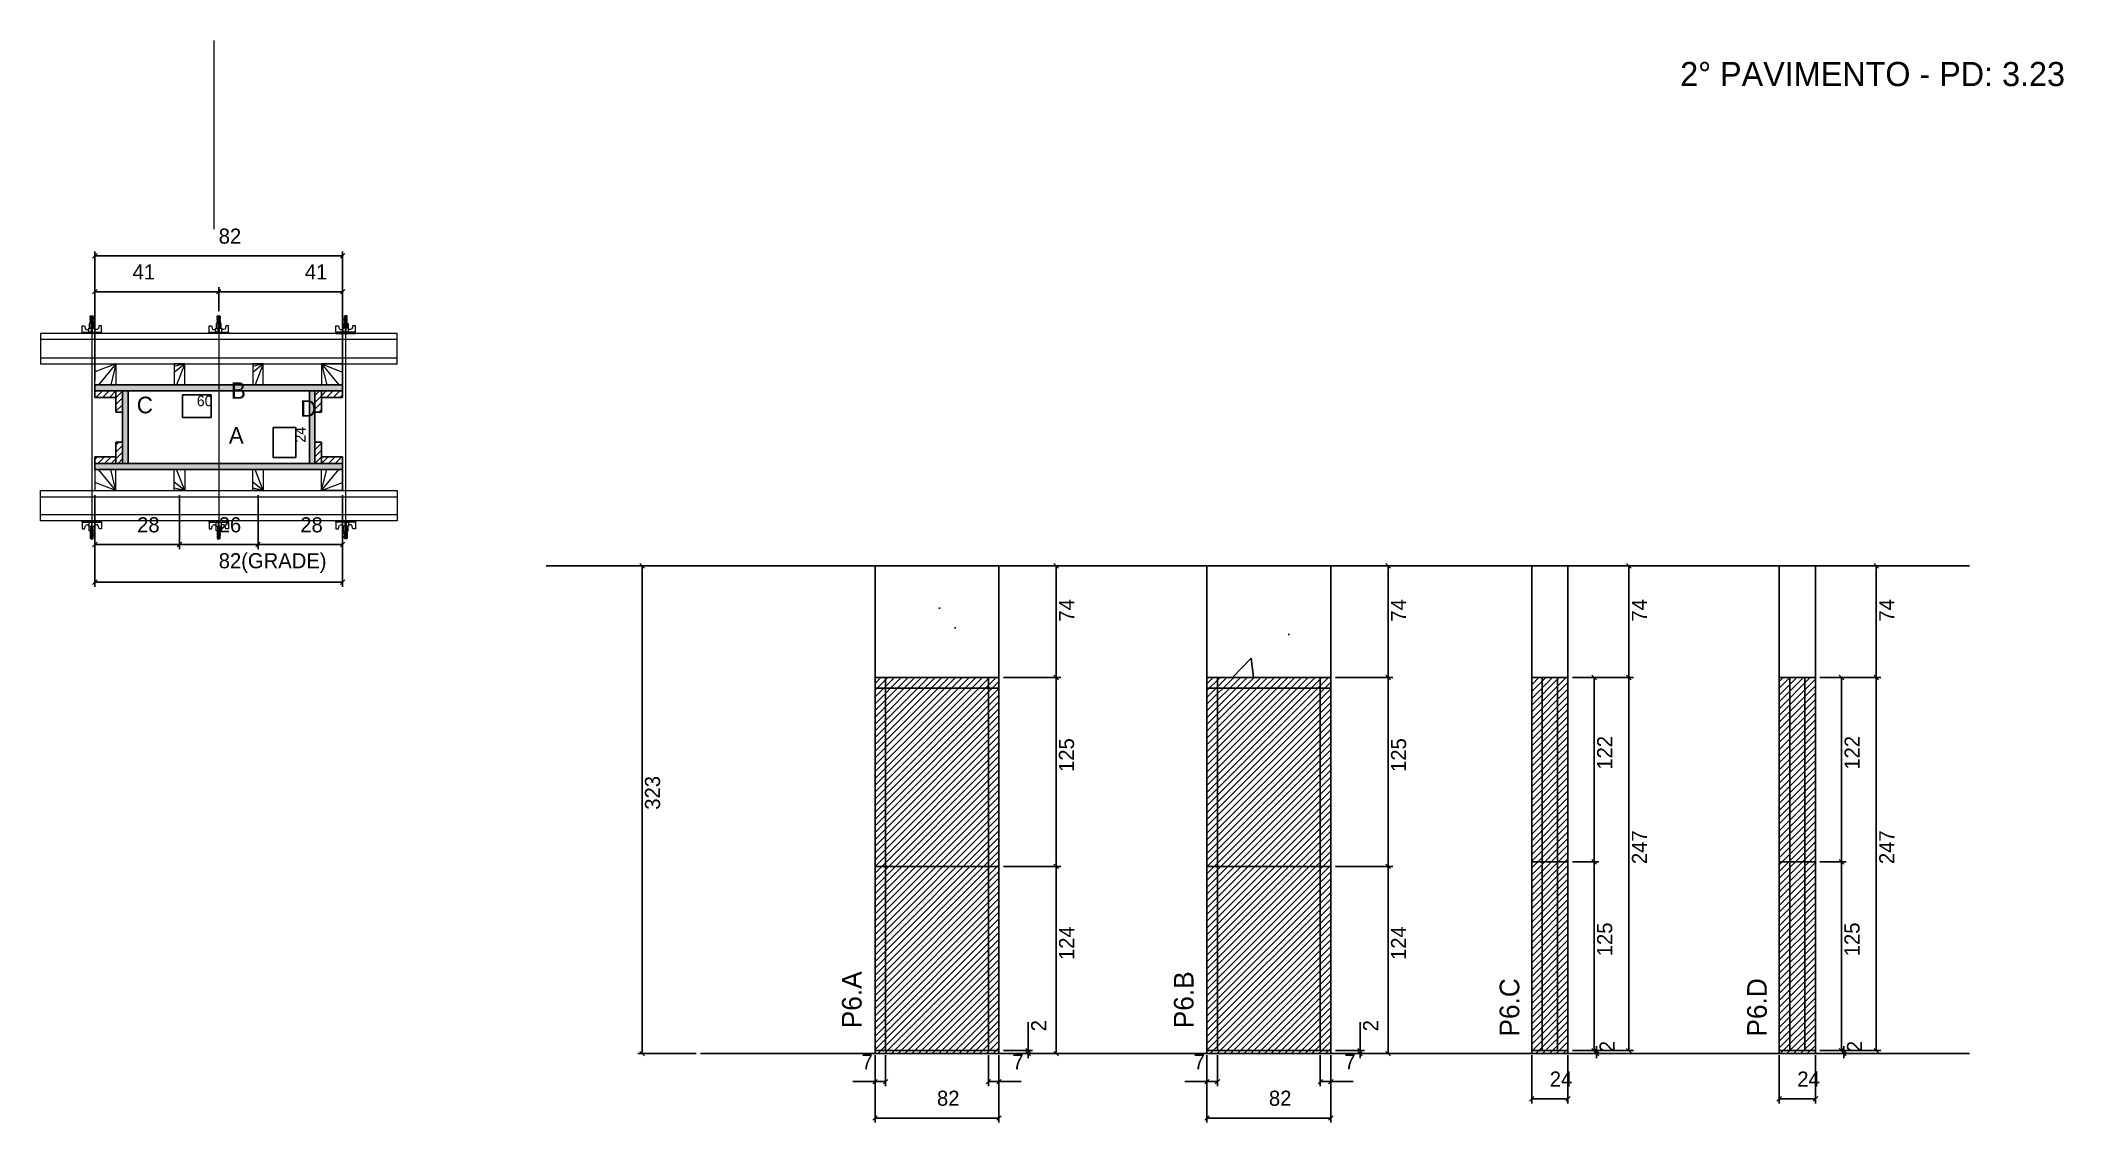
# Model space of a CAD drawing. Header units: metres. Extents: x 5123 to 6462, y 10787 to 11503.
import ezdxf

# ---------------------------------------------------------------- set-up
doc = ezdxf.new("R2010")
doc.units = ezdxf.units.M
for name, color, linetype in [('CHAPA', 7, 'Continuous'), ('COTA', 7, 'Continuous'), ('Hachura', 7, 'Continuous'), ('Madeira', 7, 'Continuous'), ('NIVEL 2° PAV.', 7, 'Continuous'), ('NOMENCLATURA', 7, 'Continuous'), ('Nível', 7, 'Continuous'), ('Painéis', 7, 'Continuous'), ('Perfil Metálico', 7, 'Continuous'), ('SARR_2.2x7', 7, 'Continuous'), ('SARRAFO', 7, 'Continuous'), ('Texto Seção', 7, 'Continuous'), ('TEXTO_GERAL', 7, 'Continuous')]:
    doc.layers.add(name, color=color, linetype=linetype)

msp = doc.modelspace()

# ---------------------------------------------------------------- hatches: boundary and pattern name
at = {"layer": 'COTA'}
h = msp.add_hatch(dxfattribs=at)
h.set_pattern_fill('AR-CONC')
h.paths.add_polyline_path([(5675.8, 11155.3), (5675.8, 11081.3), (5757.8, 11081.3), (5757.8, 11155.3), (5675.8, 11155.3)])
h = msp.add_hatch(dxfattribs=at)
h.set_pattern_fill('AR-CONC')
h.paths.add_polyline_path([(5895.5, 11155.3), (5895.5, 11081.3), (5977.5, 11081.3), (5977.5, 11155.3), (5895.5, 11155.3)])
h = msp.add_hatch(dxfattribs=at)
h.set_pattern_fill('AR-CONC')
h.paths.add_polyline_path([(6110.4, 11081.3), (6134.4, 11081.3), (6134.4, 11155.3), (6110.4, 11155.3), (6110.4, 11081.3)])
h = msp.add_hatch(dxfattribs=at)
h.set_pattern_fill('AR-CONC')
h.paths.add_polyline_path([(6274.2, 11081.3), (6298.2, 11081.3), (6298.2, 11155.3), (6274.2, 11155.3), (6274.2, 11081.3)])
at = {"layer": 'Hachura'}
h = msp.add_hatch(color=7, dxfattribs=at)
h.dxf.hatch_style = 1
h.paths.add_polyline_path([(5159.4, 11271), (5159.4, 11275), (5323.4, 11275), (5323.4, 11271), (5159.4, 11271)])
h = msp.add_hatch(color=7, dxfattribs=at)
h.dxf.hatch_style = 1
h.paths.add_polyline_path([(5159.4, 11271), (5159.4, 11275), (5323.4, 11275), (5323.4, 11271), (5159.4, 11271)])
h = msp.add_hatch(dxfattribs=at)
h.set_pattern_fill('ANSI31')
h.paths.add_polyline_path([(5173.4, 11271), (5173.4, 11266.6), (5159.4, 11266.6), (5159.4, 11271), (5173.4, 11271)])
h = msp.add_hatch(dxfattribs=at)
h.set_pattern_fill('ANSI31')
h.paths.add_polyline_path([(5177.8, 11271), (5173.4, 11271), (5173.4, 11257), (5177.8, 11257), (5177.8, 11271)])
h = msp.add_hatch(color=7, dxfattribs=at)
h.dxf.hatch_style = 1
h.paths.add_polyline_path([(5181.4, 11271), (5177.8, 11271), (5177.8, 11223), (5181.4, 11223), (5181.4, 11271)])
h = msp.add_hatch(color=7, dxfattribs=at)
h.dxf.hatch_style = 1
h.paths.add_polyline_path([(5181.4, 11271), (5177.8, 11271), (5177.8, 11223), (5181.4, 11223), (5181.4, 11271)])
h = msp.add_hatch(color=7, dxfattribs=at)
h.dxf.hatch_style = 1
h.paths.add_polyline_path([(5305, 11271), (5301.4, 11271), (5301.4, 11223), (5305, 11223), (5305, 11271)])
h = msp.add_hatch(color=7, dxfattribs=at)
h.dxf.hatch_style = 1
h.paths.add_polyline_path([(5305, 11271), (5301.4, 11271), (5301.4, 11223), (5305, 11223), (5305, 11271)])
h = msp.add_hatch(dxfattribs=at)
h.set_pattern_fill('ANSI31')
h.paths.add_polyline_path([(5309.4, 11271), (5305, 11271), (5305, 11257), (5309.4, 11257), (5309.4, 11271)])
h = msp.add_hatch(dxfattribs=at)
h.set_pattern_fill('ANSI31')
h.paths.add_polyline_path([(5309.4, 11271), (5309.4, 11266.6), (5323.4, 11266.6), (5323.4, 11271), (5309.4, 11271)])
h = msp.add_hatch(dxfattribs=at)
h.set_pattern_fill('ANSI31')
h.paths.add_polyline_path([(5177.8, 11223), (5173.4, 11223), (5173.4, 11237), (5177.8, 11237), (5177.8, 11223)])
h = msp.add_hatch(dxfattribs=at)
h.set_pattern_fill('ANSI31')
h.paths.add_polyline_path([(5309.4, 11223), (5305, 11223), (5305, 11237), (5309.4, 11237), (5309.4, 11223)])
h = msp.add_hatch(dxfattribs=at)
h.set_pattern_fill('ANSI31')
h.paths.add_polyline_path([(5173.4, 11223), (5173.4, 11227.4), (5159.4, 11227.4), (5159.4, 11223), (5173.4, 11223)])
h = msp.add_hatch(color=7, dxfattribs=at)
h.dxf.hatch_style = 1
h.paths.add_polyline_path([(5159.4, 11223), (5159.4, 11219), (5323.4, 11219), (5323.4, 11223), (5159.4, 11223)])
h = msp.add_hatch(color=7, dxfattribs=at)
h.dxf.hatch_style = 1
h.paths.add_polyline_path([(5159.4, 11223), (5159.4, 11219), (5323.4, 11219), (5323.4, 11223), (5159.4, 11223)])
h = msp.add_hatch(dxfattribs=at)
h.set_pattern_fill('ANSI31')
h.paths.add_polyline_path([(5309.4, 11223), (5309.4, 11227.4), (5323.4, 11227.4), (5323.4, 11223), (5309.4, 11223)])
h = msp.add_hatch(dxfattribs=at)
h.set_pattern_fill('ANSI31')
h.paths.add_polyline_path([(5757.8, 10832.3), (5757.8, 11081.3), (5675.8, 11081.3), (5675.8, 10832.3), (5757.8, 10832.3)])
h = msp.add_hatch(dxfattribs=at)
h.set_pattern_fill('ANSI31')
h.paths.add_polyline_path([(5977.5, 10832.3), (5977.5, 11081.3), (5895.5, 11081.3), (5895.5, 10832.3), (5977.5, 10832.3)])
h = msp.add_hatch(dxfattribs=at)
h.set_pattern_fill('ANSI31')
h.paths.add_polyline_path([(6134.4, 10832.3), (6134.4, 11081.3), (6110.4, 11081.3), (6110.4, 10832.3), (6134.4, 10832.3)])
h = msp.add_hatch(dxfattribs=at)
h.set_pattern_fill('ANSI31')
h.paths.add_polyline_path([(6298.2, 10832.3), (6298.2, 11081.3), (6274.2, 11081.3), (6274.2, 10832.3), (6298.2, 10832.3)])

# ---------------------------------------------------------------- linework, layer by layer
at = {"layer": 'CHAPA', "color": 1, "lineweight": 25}
for points in [[(5159.4, 11271), (5159.4, 11275), (5323.4, 11275), (5323.4, 11271)], [(5159.4, 11271), (5159.4, 11275), (5323.4, 11275), (5323.4, 11271)], [(5181.4, 11271), (5177.8, 11271), (5177.8, 11223), (5181.4, 11223)], [(5181.4, 11271), (5177.8, 11271), (5177.8, 11223), (5181.4, 11223)], [(5305, 11271), (5301.4, 11271), (5301.4, 11223), (5305, 11223)], [(5305, 11271), (5301.4, 11271), (5301.4, 11223), (5305, 11223)], [(5159.4, 11223), (5159.4, 11219), (5323.4, 11219), (5323.4, 11223)], [(5159.4, 11223), (5159.4, 11219), (5323.4, 11219), (5323.4, 11223)]]:
    msp.add_lwpolyline(points, close=True, dxfattribs=at)
at = {"layer": 'COTA', "color": 0, "lineweight": 25}
for p, q in [((5160.9, 11361.9), (5157.9, 11358.9)), ((5321.9, 11358.9), (5324.9, 11361.9)), ((5160.9, 11338.2), (5157.9, 11335.2)), ((5242.9, 11338.2), (5239.9, 11335.2)), ((5239.9, 11335.2), (5242.9, 11338.2)), ((5321.9, 11335.2), (5324.9, 11338.2)), ((5160.9, 11170.8), (5157.9, 11167.8)), ((5213.9, 11167.8), (5216.9, 11170.8)), ((5216.9, 11170.8), (5213.9, 11167.8)), ((5265.9, 11167.8), (5268.9, 11170.8)), ((5268.9, 11170.8), (5265.9, 11167.8)), ((5321.9, 11167.8), (5324.9, 11170.8)), ((5797.2, 11153.8), (5794.2, 11156.8)), ((6016.9, 11153.8), (6013.9, 11156.8)), ((6176.2, 11153.8), (6173.2, 11156.8)), ((6340, 11153.8), (6337, 11156.8)), ((5160.9, 11145.9), (5157.9, 11142.9)), ((5321.9, 11142.9), (5324.9, 11145.9)), ((5797.2, 11079.8), (5794.2, 11082.8)), ((5794.2, 11082.8), (5797.2, 11079.8)), ((6016.9, 11079.8), (6013.9, 11082.8)), ((6013.9, 11082.8), (6016.9, 11079.8)), ((6153.3, 11079.8), (6150.3, 11082.8)), ((6173.2, 11082.8), (6176.2, 11079.8)), ((6176.2, 11079.8), (6173.2, 11082.8)), ((6317, 11079.8), (6314, 11082.8)), ((6337, 11082.8), (6340, 11079.8)), ((6340, 11079.8), (6337, 11082.8)), ((5794.2, 10957.8), (5797.2, 10954.8)), ((5797.2, 10954.8), (5794.2, 10957.8)), ((6013.9, 10957.8), (6016.9, 10954.8)), ((6016.9, 10954.8), (6013.9, 10957.8)), ((6150.3, 10960.8), (6153.3, 10957.8)), ((6153.3, 10957.8), (6150.3, 10960.8)), ((6314, 10960.8), (6317, 10957.8)), ((6317, 10957.8), (6314, 10960.8)), ((5775.6, 10835.8), (5778.6, 10832.8)), ((5778.6, 10830.8), (5775.6, 10833.8)), ((5794.2, 10833.8), (5797.2, 10830.8)), ((5995.3, 10835.8), (5998.3, 10832.8)), ((5998.3, 10830.8), (5995.3, 10833.8)), ((6013.9, 10833.8), (6016.9, 10830.8)), ((6150.3, 10835.8), (6153.3, 10832.8)), ((6151.8, 10835.8), (6154.8, 10832.8)), ((6154.8, 10830.8), (6151.8, 10833.8)), ((6173.2, 10835.8), (6176.2, 10832.8)), ((6314, 10835.8), (6317, 10832.8)), ((6315.6, 10835.8), (6318.6, 10832.8)), ((6318.6, 10830.8), (6315.6, 10833.8)), ((6337, 10835.8), (6340, 10832.8)), ((5677.3, 10815.3), (5674.3, 10812.3)), ((5681.3, 10812.3), (5684.3, 10815.3)), ((5752.3, 10815.3), (5749.3, 10812.3)), ((5756.3, 10812.3), (5759.3, 10815.3)), ((5897, 10815.3), (5894, 10812.3)), ((5901, 10812.3), (5904, 10815.3)), ((5972, 10815.3), (5969, 10812.3)), ((5976, 10812.3), (5979, 10815.3)), ((6111.9, 10803.9), (6108.9, 10800.9)), ((6132.9, 10800.9), (6135.9, 10803.9)), ((6275.7, 10803.9), (6272.7, 10800.9)), ((6296.7, 10800.9), (6299.7, 10803.9)), ((5677.3, 10791.2), (5674.3, 10788.2)), ((5756.3, 10788.2), (5759.3, 10791.2)), ((5897, 10791.2), (5894, 10788.2)), ((5976, 10788.2), (5979, 10791.2))]:
    msp.add_line(p, q, dxfattribs=at)
at = {"layer": 'COTA', "color": 241, "lineweight": 25}
for p, q in [((5159.4, 11278), (5159.4, 11363.4)), ((5323.4, 11360.4), (5159.4, 11360.4)), ((5323.4, 11278), (5323.4, 11363.4)), ((5159.4, 11312), (5159.4, 11339.7)), ((5159.4, 11336.7), (5241.4, 11336.7)), ((5241.4, 11323.8), (5241.4, 11339.7)), ((5241.4, 11323.8), (5241.4, 11339.7)), ((5323.4, 11336.7), (5241.4, 11336.7)), ((5323.4, 11312), (5323.4, 11339.7)), ((5159.4, 11202), (5159.4, 11141.4)), ((5159.4, 11202), (5159.4, 11166.3)), ((5215.4, 11202), (5215.4, 11166.3)), ((5215.4, 11202), (5215.4, 11166.3)), ((5267.4, 11202), (5267.4, 11166.3)), ((5267.4, 11202), (5267.4, 11166.3)), ((5323.4, 11202), (5323.4, 11141.4)), ((5323.4, 11202), (5323.4, 11166.3)), ((5159.4, 11169.3), (5215.4, 11169.3)), ((5215.4, 11169.3), (5267.4, 11169.3)), ((5267.4, 11169.3), (5323.4, 11169.3)), ((5757.8, 11155.3), (5675.8, 11155.3)), ((5675.8, 11081.3), (5675.8, 11155.3)), ((5757.8, 11081.3), (5757.8, 11155.3)), ((5977.5, 11155.3), (5895.5, 11155.3)), ((5895.5, 11081.3), (5895.5, 11155.3)), ((5977.5, 11081.3), (5977.5, 11155.3)), ((5323.4, 11144.4), (5159.4, 11144.4))]:
    msp.add_line(p, q, dxfattribs=at)
at = {"layer": 'COTA', "color": 180, "lineweight": 25}
for p, q in [((5236.4, 11268.4), (5217.4, 11268.4)), ((5217.4, 11268.4), (5217.4, 11253.4)), ((5236.4, 11253.4), (5236.4, 11268.4)), ((5217.4, 11253.4), (5236.4, 11253.4)), ((5292.4, 11246.7), (5277.4, 11246.7)), ((5277.4, 11246.7), (5277.4, 11227)), ((5292.4, 11227), (5292.4, 11246.7)), ((5277.4, 11227), (5292.4, 11227))]:
    msp.add_line(p, q, dxfattribs=at)
at = {"layer": 'COTA', "color": 4, "lineweight": 25}
for p, q in [((5760.8, 11155.3), (5798.7, 11155.3)), ((5795.7, 11081.3), (5795.7, 11155.3)), ((5980.5, 11155.3), (6018.4, 11155.3)), ((6015.4, 11081.3), (6015.4, 11155.3)), ((6137.4, 11155.3), (6177.7, 11155.3)), ((6174.7, 11081.3), (6174.7, 11155.3)), ((6301.2, 11155.3), (6341.5, 11155.3)), ((6338.5, 11081.3), (6338.5, 11155.3)), ((5760.8, 11081.3), (5798.7, 11081.3)), ((5760.8, 11081.3), (5798.7, 11081.3)), ((5795.7, 10956.3), (5795.7, 11081.3)), ((5980.5, 11081.3), (6018.4, 11081.3)), ((5980.5, 11081.3), (6018.4, 11081.3)), ((6015.4, 10956.3), (6015.4, 11081.3)), ((6137.4, 11081.3), (6177.7, 11081.3)), ((6137.4, 11081.3), (6177.7, 11081.3)), ((6137.4, 11081.3), (6154.8, 11081.3)), ((6151.8, 11081.3), (6151.8, 10959.3)), ((6174.7, 11081.3), (6174.7, 10834.3)), ((6301.2, 11081.3), (6341.5, 11081.3)), ((6301.2, 11081.3), (6341.5, 11081.3)), ((6301.2, 11081.3), (6318.5, 11081.3)), ((6315.5, 11081.3), (6315.5, 10959.3)), ((6338.5, 11081.3), (6338.5, 10834.3)), ((5760.8, 10956.3), (5798.7, 10956.3)), ((5760.8, 10956.3), (5798.7, 10956.3)), ((5795.7, 10832.3), (5795.7, 10956.3)), ((5980.5, 10956.3), (6018.4, 10956.3)), ((5980.5, 10956.3), (6018.4, 10956.3)), ((6015.4, 10832.3), (6015.4, 10956.3)), ((6137.4, 10959.3), (6154.8, 10959.3)), ((6137.4, 10959.3), (6154.8, 10959.3)), ((6151.8, 10959.3), (6151.8, 10834.3)), ((6301.2, 10959.3), (6318.5, 10959.3)), ((6301.2, 10959.3), (6318.5, 10959.3)), ((6315.5, 10959.3), (6315.5, 10834.3)), ((5777.1, 10834.3), (5777.1, 10853.1)), ((5996.8, 10834.3), (5996.8, 10853.1)), ((5760.8, 10834.3), (5780.1, 10834.3)), ((5777.1, 10832.3), (5777.1, 10834.3)), ((5980.5, 10834.3), (5999.8, 10834.3)), ((5996.8, 10832.3), (5996.8, 10834.3)), ((6137.4, 10834.3), (6156.3, 10834.3)), ((6137.4, 10834.3), (6177.7, 10834.3)), ((6137.4, 10834.3), (6154.8, 10834.3)), ((6153.3, 10834.3), (6153.3, 10837.3)), ((6153.3, 10832.3), (6153.3, 10834.3)), ((6301.2, 10834.3), (6320.1, 10834.3)), ((6301.2, 10834.3), (6341.5, 10834.3)), ((6301.2, 10834.3), (6318.5, 10834.3)), ((6317.1, 10834.3), (6317.1, 10837.3)), ((6317.1, 10832.3), (6317.1, 10834.3)), ((5675.8, 10831.3), (5675.8, 10786.7)), ((5675.8, 10829.3), (5675.8, 10810.8)), ((5682.8, 10831.3), (5682.8, 10810.8)), ((5750.8, 10831.3), (5750.8, 10810.8)), ((5757.8, 10831.3), (5757.8, 10786.7)), ((5757.8, 10829.3), (5757.8, 10810.8)), ((5760.8, 10832.3), (5780.1, 10832.3)), ((5760.8, 10832.3), (5798.7, 10832.3)), ((5777.1, 10832.3), (5777.1, 10829.3)), ((5895.5, 10831.3), (5895.5, 10786.7)), ((5895.5, 10829.3), (5895.5, 10810.8)), ((5902.5, 10831.3), (5902.5, 10810.8)), ((5970.5, 10831.3), (5970.5, 10810.8)), ((5977.5, 10831.3), (5977.5, 10786.7)), ((5977.5, 10829.3), (5977.5, 10810.8)), ((5980.5, 10832.3), (5999.8, 10832.3)), ((5980.5, 10832.3), (6018.4, 10832.3)), ((5996.8, 10832.3), (5996.8, 10829.3)), ((6110.4, 10831.3), (6110.4, 10799.4)), ((6134.4, 10831.3), (6134.4, 10799.4)), ((6137.4, 10832.3), (6156.3, 10832.3)), ((6153.3, 10832.3), (6153.3, 10829.3)), ((6274.2, 10831.3), (6274.2, 10799.4)), ((6298.2, 10831.3), (6298.2, 10799.4)), ((6301.2, 10832.3), (6320.1, 10832.3)), ((6317.1, 10832.3), (6317.1, 10829.3)), ((5675.8, 10813.8), (5661.1, 10813.8)), ((5682.8, 10813.8), (5675.8, 10813.8)), ((5750.8, 10813.8), (5757.8, 10813.8)), ((5757.8, 10813.8), (5772.5, 10813.8)), ((5895.5, 10813.8), (5880.8, 10813.8)), ((5902.5, 10813.8), (5895.5, 10813.8)), ((5970.5, 10813.8), (5977.5, 10813.8)), ((5977.5, 10813.8), (5992.3, 10813.8)), ((6110.4, 10802.4), (6134.4, 10802.4)), ((6274.2, 10802.4), (6298.2, 10802.4)), ((5757.8, 10789.7), (5675.8, 10789.7)), ((5977.5, 10789.7), (5895.5, 10789.7))]:
    msp.add_line(p, q, dxfattribs=at)
at = {"layer": 'COTA', "color": 241, "lineweight": 25}
for points in [[(6134.4, 11081.3), (6134.4, 11155.3), (6110.4, 11155.3), (6110.4, 11081.3)], [(6298.2, 11081.3), (6298.2, 11155.3), (6274.2, 11155.3), (6274.2, 11081.3)]]:
    msp.add_lwpolyline(points, dxfattribs=at)
at = {"layer": 'Hachura', "color": 0, "lineweight": 9}
for p, q in [((5159.1, 11315.7), (5155.7, 11315.7)), ((5155.7, 11315.7), (5155.7, 11312.5)), ((5159.1, 11315.6), (5155.7, 11315.6)), ((5156.3, 11320), (5158.5, 11319)), ((5158.4, 11318.7), (5156.3, 11319.8)), ((5156.3, 11318.9), (5158.5, 11317.8)), ((5158.4, 11317.6), (5156.3, 11318.6)), ((5156.3, 11317.7), (5158.5, 11316.6)), ((5158.4, 11316.4), (5156.3, 11317.5)), ((5157.5, 11315.7), (5156.3, 11316.3)), ((5156.4, 11320.5), (5156.7, 11320.8)), ((5156.4, 11320.1), (5156.4, 11320.5)), ((5158.3, 11320.5), (5156.4, 11320.5)), ((5156.4, 11320.1), (5158.3, 11319.2)), ((5156.4, 11320.1), (5158.3, 11319.2)), ((5156.4, 11319), (5156.4, 11319.6)), ((5158.3, 11318.6), (5156.4, 11319.6)), ((5156.4, 11319), (5158.3, 11318)), ((5156.4, 11317.8), (5156.4, 11318.5)), ((5158.3, 11317.5), (5156.4, 11318.5)), ((5156.4, 11318.2), (5156.4, 11318.5)), ((5156.4, 11317.8), (5158.3, 11316.8)), ((5156.4, 11316.6), (5156.4, 11317.3)), ((5158.3, 11316.3), (5156.4, 11317.3)), ((5156.4, 11316.6), (5158.3, 11315.7)), ((5157.3, 11315.7), (5156.4, 11316.1)), ((5156.4, 11315.7), (5156.4, 11316.1)), ((5156.7, 11320.8), (5158, 11320.8)), ((5156.8, 11315.7), (5156.8, 11312.5)), ((5158.3, 11319.8), (5157, 11320.5)), ((5158.4, 11319.9), (5157.3, 11320.5)), ((5157.8, 11320.5), (5158.5, 11320.1)), ((5158.3, 11320.5), (5158, 11320.8)), ((5158.1, 11320.5), (5158.3, 11320.3)), ((5158.3, 11319.8), (5158.3, 11319.2)), ((5158.3, 11318), (5158.3, 11318.6)), ((5158.3, 11317.3), (5158.3, 11317.5)), ((5158.3, 11317.3), (5158.3, 11316.8)), ((5158.3, 11316.3), (5158.3, 11315.7)), ((5158.3, 11315.7), (5158.3, 11312.5)), ((5159.1, 11312.5), (5159.1, 11315.7)), ((5243.1, 11315.7), (5239.7, 11315.7)), ((5239.7, 11315.7), (5239.7, 11312.5)), ((5243.1, 11315.6), (5239.7, 11315.6)), ((5240.3, 11320), (5242.5, 11319)), ((5242.4, 11318.7), (5240.3, 11319.8)), ((5240.3, 11318.9), (5242.5, 11317.8)), ((5242.4, 11317.6), (5240.3, 11318.6)), ((5240.3, 11317.7), (5242.5, 11316.6)), ((5242.4, 11316.4), (5240.3, 11317.5)), ((5241.5, 11315.7), (5240.3, 11316.3)), ((5240.4, 11320.5), (5240.7, 11320.8)), ((5240.4, 11320.1), (5240.4, 11320.5)), ((5242.3, 11320.5), (5240.4, 11320.5)), ((5240.4, 11320.1), (5242.3, 11319.2)), ((5240.4, 11320.1), (5242.3, 11319.2)), ((5240.4, 11319), (5240.4, 11319.6)), ((5242.3, 11318.6), (5240.4, 11319.6)), ((5240.4, 11319), (5242.3, 11318)), ((5240.4, 11317.8), (5240.4, 11318.5)), ((5242.3, 11317.5), (5240.4, 11318.5)), ((5240.4, 11318.2), (5240.4, 11318.5)), ((5240.4, 11317.8), (5242.3, 11316.8)), ((5240.4, 11316.6), (5240.4, 11317.3)), ((5242.3, 11316.3), (5240.4, 11317.3)), ((5240.4, 11316.6), (5242.3, 11315.7)), ((5241.3, 11315.7), (5240.4, 11316.1)), ((5240.4, 11315.7), (5240.4, 11316.1)), ((5240.7, 11320.8), (5242, 11320.8)), ((5240.8, 11315.7), (5240.8, 11312.5)), ((5242.3, 11319.8), (5241, 11320.5)), ((5242.4, 11319.9), (5241.3, 11320.5)), ((5241.8, 11320.5), (5242.5, 11320.1)), ((5242.3, 11320.5), (5242, 11320.8)), ((5242.1, 11320.5), (5242.3, 11320.3)), ((5242.3, 11319.8), (5242.3, 11319.2)), ((5242.3, 11318), (5242.3, 11318.6)), ((5242.3, 11317.3), (5242.3, 11317.5)), ((5242.3, 11317.3), (5242.3, 11316.8)), ((5242.3, 11316.3), (5242.3, 11315.7)), ((5242.3, 11315.7), (5242.3, 11312.5)), ((5243.1, 11312.5), (5243.1, 11315.7)), ((5323.7, 11315.7), (5327.1, 11315.7)), ((5323.7, 11312.5), (5323.7, 11315.7)), ((5323.7, 11315.6), (5327.1, 11315.6)), ((5325, 11320.5), (5324.4, 11320.1)), ((5324.4, 11319.9), (5325.5, 11320.5)), ((5326.5, 11320), (5324.4, 11319)), ((5324.4, 11318.7), (5326.6, 11319.8)), ((5326.5, 11318.9), (5324.4, 11317.8)), ((5324.4, 11317.6), (5326.6, 11318.6)), ((5326.5, 11317.7), (5324.4, 11316.6)), ((5324.4, 11316.4), (5326.6, 11317.5)), ((5324.5, 11320.5), (5324.8, 11320.8)), ((5324.8, 11320.5), (5324.5, 11320.3)), ((5324.5, 11319.8), (5325.8, 11320.5)), ((5324.5, 11320.5), (5326.5, 11320.5)), ((5326.5, 11320.1), (5324.5, 11319.2)), ((5326.5, 11320.1), (5324.5, 11319.2)), ((5324.5, 11319.8), (5324.5, 11319.2)), ((5324.5, 11318.6), (5326.5, 11319.6)), ((5326.5, 11319), (5324.5, 11318)), ((5324.5, 11318), (5324.5, 11318.6)), ((5324.5, 11317.5), (5326.5, 11318.5)), ((5326.5, 11317.8), (5324.5, 11316.8)), ((5324.5, 11317.3), (5324.5, 11317.5)), ((5324.5, 11317.3), (5324.5, 11316.8)), ((5324.5, 11316.3), (5326.5, 11317.3)), ((5326.5, 11316.6), (5324.5, 11315.7)), ((5324.5, 11316.3), (5324.5, 11315.7)), ((5324.5, 11315.7), (5324.5, 11312.5)), ((5326.1, 11320.8), (5324.8, 11320.8)), ((5325.3, 11315.7), (5326.6, 11316.3)), ((5325.5, 11315.7), (5326.5, 11316.1)), ((5326.5, 11320.5), (5326.1, 11320.8)), ((5326.1, 11315.7), (5326.1, 11312.5)), ((5326.5, 11320.1), (5326.5, 11320.5)), ((5326.5, 11319), (5326.5, 11319.6)), ((5326.5, 11317.8), (5326.5, 11318.5)), ((5326.5, 11318.2), (5326.5, 11318.5)), ((5326.5, 11316.6), (5326.5, 11317.3)), ((5326.5, 11315.7), (5326.5, 11316.1)), ((5327.1, 11315.7), (5327.1, 11312.5)), ((5151, 11309), (5151, 11314.1)), ((5151, 11314.1), (5152.6, 11314.1)), ((5151, 11309.9), (5163.9, 11309.9)), ((5151, 11309.9), (5156.1, 11309.9)), ((5163.9, 11309), (5151, 11309)), ((5151.1, 11309.9), (5151.1, 11309)), ((5151.3, 11309.9), (5151.3, 11309)), ((5151.7, 11309.9), (5151.7, 11309)), ((5152.1, 11309.9), (5152.1, 11309)), ((5152.6, 11314.1), (5153.2, 11311.9)), ((5153, 11309.9), (5153, 11309)), ((5153.5, 11311.7), (5155.5, 11311.7)), ((5154.4, 11309.9), (5154.4, 11309)), ((5162.9, 11309), (5155.1, 11309)), ((5155.5, 11312.5), (5159.3, 11312.5)), ((5155.5, 11309.9), (5155.5, 11312.5)), ((5157.4, 11309.9), (5155.5, 11309.9)), ((5156.1, 11309.9), (5156.8, 11309.9)), ((5156.5, 11309.6), (5156.5, 11309.8)), ((5156.5, 11309.1), (5156.5, 11309.6)), ((5157.1, 11309.9), (5157.1, 11311.9)), ((5157.4, 11309.9), (5157.4, 11309)), ((5157.6, 11311.9), (5157.6, 11309.9)), ((5158.4, 11309.8), (5158.4, 11309.3)), ((5159.3, 11312.5), (5159.1, 11312.5)), ((5159.3, 11312.5), (5159.1, 11312.5)), ((5159.3, 11312.5), (5159.3, 11309.9)), ((5161.3, 11311.7), (5159.3, 11311.7)), ((5160.4, 11309.9), (5160.4, 11309)), ((5162.2, 11314.1), (5161.6, 11311.9)), ((5161.9, 11309.9), (5161.9, 11309)), ((5163.9, 11314.1), (5162.2, 11314.1)), ((5162.7, 11309.9), (5162.7, 11309)), ((5163.2, 11309.9), (5163.2, 11309)), ((5163.5, 11309.9), (5163.5, 11309)), ((5163.7, 11309.9), (5163.7, 11309)), ((5163.9, 11309.9), (5163.9, 11314.1)), ((5163.9, 11309.9), (5163.9, 11309)), ((5235, 11309), (5235, 11314.1)), ((5235, 11314.1), (5236.6, 11314.1)), ((5235, 11309.9), (5247.9, 11309.9)), ((5235, 11309.9), (5240.1, 11309.9)), ((5247.9, 11309), (5235, 11309)), ((5235.1, 11309.9), (5235.1, 11309)), ((5235.3, 11309.9), (5235.3, 11309)), ((5235.7, 11309.9), (5235.7, 11309)), ((5236.1, 11309.9), (5236.1, 11309)), ((5236.6, 11314.1), (5237.2, 11311.9)), ((5237, 11309.9), (5237, 11309)), ((5237.5, 11311.7), (5239.5, 11311.7)), ((5238.4, 11309.9), (5238.4, 11309)), ((5246.9, 11309), (5239.1, 11309)), ((5239.5, 11312.5), (5243.3, 11312.5)), ((5239.5, 11309.9), (5239.5, 11312.5)), ((5241.4, 11309.9), (5239.5, 11309.9)), ((5240.1, 11309.9), (5240.8, 11309.9)), ((5240.5, 11309.6), (5240.5, 11309.8)), ((5240.5, 11309.1), (5240.5, 11309.6)), ((5241.1, 11309.9), (5241.1, 11311.9)), ((5241.4, 11309.9), (5241.4, 11309)), ((5241.6, 11311.9), (5241.6, 11309.9)), ((5242.4, 11309.8), (5242.4, 11309.3)), ((5243.3, 11312.5), (5243.1, 11312.5)), ((5243.3, 11312.5), (5243.1, 11312.5)), ((5243.3, 11312.5), (5243.3, 11309.9)), ((5245.3, 11311.7), (5243.3, 11311.7)), ((5244.4, 11309.9), (5244.4, 11309)), ((5246.2, 11314.1), (5245.6, 11311.9)), ((5245.9, 11309.9), (5245.9, 11309)), ((5247.9, 11314.1), (5246.2, 11314.1)), ((5246.7, 11309.9), (5246.7, 11309)), ((5247.2, 11309.9), (5247.2, 11309)), ((5247.5, 11309.9), (5247.5, 11309)), ((5247.7, 11309.9), (5247.7, 11309)), ((5247.9, 11309.9), (5247.9, 11314.1)), ((5247.9, 11309.9), (5247.9, 11309)), ((5319, 11309.9), (5319, 11314.1)), ((5319, 11314.1), (5320.6, 11314.1)), ((5331.9, 11309.9), (5319, 11309.9)), ((5319, 11309.9), (5319, 11309)), ((5319, 11309), (5331.9, 11309)), ((5319.1, 11309.9), (5319.1, 11309)), ((5319.3, 11309.9), (5319.3, 11309)), ((5319.7, 11309.9), (5319.7, 11309)), ((5319.9, 11309), (5327.7, 11309)), ((5320.1, 11309.9), (5320.1, 11309)), ((5320.6, 11314.1), (5321.2, 11311.9)), ((5321, 11309.9), (5321, 11309)), ((5321.5, 11311.7), (5323.5, 11311.7)), ((5322.4, 11309.9), (5322.4, 11309)), ((5327.4, 11312.5), (5323.5, 11312.5)), ((5323.5, 11312.5), (5323.5, 11309.9)), ((5323.5, 11312.5), (5323.7, 11312.5)), ((5323.5, 11312.5), (5323.7, 11312.5)), ((5324.4, 11309.8), (5324.4, 11309.3)), ((5325.2, 11311.9), (5325.2, 11309.9)), ((5325.4, 11309.9), (5327.4, 11309.9)), ((5325.4, 11309.9), (5325.4, 11309)), ((5325.7, 11309.9), (5325.7, 11311.9)), ((5326.7, 11309.9), (5326.1, 11309.9)), ((5326.4, 11309.6), (5326.4, 11309.8)), ((5326.4, 11309.1), (5326.4, 11309.6)), ((5331.9, 11309.9), (5326.7, 11309.9)), ((5327.4, 11309.9), (5327.4, 11312.5)), ((5329.3, 11311.7), (5327.4, 11311.7)), ((5328.5, 11309.9), (5328.5, 11309)), ((5330.2, 11314.1), (5329.6, 11311.9)), ((5329.9, 11309.9), (5329.9, 11309)), ((5331.9, 11314.1), (5330.2, 11314.1)), ((5330.7, 11309.9), (5330.7, 11309)), ((5331.2, 11309.9), (5331.2, 11309)), ((5331.5, 11309.9), (5331.5, 11309)), ((5331.7, 11309.9), (5331.7, 11309)), ((5331.9, 11309), (5331.9, 11314.1)), ((5163.9, 11185), (5151, 11185)), ((5151, 11185), (5151, 11179.8)), ((5151, 11184.1), (5163.9, 11184.1)), ((5151, 11184.1), (5156.1, 11184.1)), ((5151.1, 11184.1), (5151.1, 11185)), ((5151.3, 11184.1), (5151.3, 11185)), ((5151.7, 11184.1), (5151.7, 11185)), ((5152.1, 11184.1), (5152.1, 11185)), ((5152.6, 11179.8), (5153.2, 11182)), ((5153, 11184.1), (5153, 11185)), ((5153.5, 11182.3), (5155.5, 11182.3)), ((5154.4, 11184.1), (5154.4, 11185)), ((5162.9, 11185), (5155.1, 11185)), ((5157.4, 11184.1), (5155.5, 11184.1)), ((5155.5, 11184.1), (5155.5, 11181.5)), ((5155.5, 11181.5), (5159.3, 11181.5)), ((5155.7, 11178.3), (5155.7, 11181.5)), ((5156.1, 11184.1), (5156.8, 11184.1)), ((5156.5, 11184.8), (5156.5, 11184.4)), ((5156.5, 11184.4), (5156.5, 11184.2)), ((5156.8, 11178.3), (5156.8, 11181.5)), ((5157.1, 11184.1), (5157.1, 11182.1)), ((5157.4, 11184.1), (5157.4, 11185)), ((5157.6, 11182.1), (5157.6, 11184.1)), ((5158.3, 11178.3), (5158.3, 11181.5)), ((5158.4, 11184.2), (5158.4, 11184.6)), ((5159.1, 11181.5), (5159.1, 11178.3)), ((5159.3, 11181.5), (5159.1, 11181.5)), ((5159.3, 11181.5), (5159.1, 11181.5)), ((5161.3, 11182.3), (5159.3, 11182.3)), ((5159.3, 11181.5), (5159.3, 11184.1)), ((5160.4, 11184.1), (5160.4, 11185)), ((5162.2, 11179.8), (5161.6, 11182)), ((5161.9, 11184.1), (5161.9, 11185)), ((5162.7, 11184.1), (5162.7, 11185)), ((5163.2, 11184.1), (5163.2, 11185)), ((5163.5, 11184.1), (5163.5, 11185)), ((5163.7, 11184.1), (5163.7, 11185)), ((5163.9, 11184.1), (5163.9, 11185)), ((5163.9, 11184.1), (5163.9, 11179.8)), ((5247.9, 11185), (5235, 11185)), ((5235, 11185), (5235, 11179.8)), ((5235, 11184.1), (5247.9, 11184.1)), ((5235, 11184.1), (5240.1, 11184.1)), ((5235.1, 11184.1), (5235.1, 11185)), ((5235.3, 11184.1), (5235.3, 11185)), ((5235.7, 11184.1), (5235.7, 11185)), ((5236.1, 11184.1), (5236.1, 11185)), ((5236.6, 11179.8), (5237.2, 11182)), ((5237, 11184.1), (5237, 11185)), ((5237.5, 11182.3), (5239.5, 11182.3)), ((5238.4, 11184.1), (5238.4, 11185)), ((5246.9, 11185), (5239.1, 11185)), ((5241.4, 11184.1), (5239.5, 11184.1)), ((5239.5, 11184.1), (5239.5, 11181.5)), ((5239.5, 11181.5), (5243.3, 11181.5)), ((5239.7, 11178.3), (5239.7, 11181.5)), ((5240.1, 11184.1), (5240.8, 11184.1)), ((5240.5, 11184.8), (5240.5, 11184.4)), ((5240.5, 11184.4), (5240.5, 11184.2)), ((5240.8, 11178.3), (5240.8, 11181.5)), ((5241.1, 11184.1), (5241.1, 11182.1)), ((5241.4, 11184.1), (5241.4, 11185)), ((5241.6, 11182.1), (5241.6, 11184.1)), ((5242.3, 11178.3), (5242.3, 11181.5)), ((5242.4, 11184.2), (5242.4, 11184.6)), ((5243.1, 11181.5), (5243.1, 11178.3)), ((5243.3, 11181.5), (5243.1, 11181.5)), ((5243.3, 11181.5), (5243.1, 11181.5)), ((5245.3, 11182.3), (5243.3, 11182.3)), ((5243.3, 11181.5), (5243.3, 11184.1)), ((5244.4, 11184.1), (5244.4, 11185)), ((5246.2, 11179.8), (5245.6, 11182)), ((5245.9, 11184.1), (5245.9, 11185)), ((5246.7, 11184.1), (5246.7, 11185)), ((5247.2, 11184.1), (5247.2, 11185)), ((5247.5, 11184.1), (5247.5, 11185)), ((5247.7, 11184.1), (5247.7, 11185)), ((5247.9, 11184.1), (5247.9, 11185)), ((5247.9, 11184.1), (5247.9, 11179.8)), ((5319, 11185), (5331.9, 11185)), ((5319, 11184.1), (5319, 11185)), ((5331.9, 11184.1), (5319, 11184.1)), ((5319, 11184.1), (5319, 11179.8)), ((5319.1, 11184.1), (5319.1, 11185)), ((5319.3, 11184.1), (5319.3, 11185)), ((5319.7, 11184.1), (5319.7, 11185)), ((5319.9, 11185), (5327.7, 11185)), ((5320.1, 11184.1), (5320.1, 11185)), ((5320.6, 11179.8), (5321.2, 11182)), ((5321, 11184.1), (5321, 11185)), ((5321.5, 11182.3), (5323.5, 11182.3)), ((5322.4, 11184.1), (5322.4, 11185)), ((5323.5, 11181.5), (5323.5, 11184.1)), ((5327.4, 11181.5), (5323.5, 11181.5)), ((5323.5, 11181.5), (5323.7, 11181.5)), ((5323.5, 11181.5), (5323.7, 11181.5)), ((5323.7, 11181.5), (5323.7, 11178.3)), ((5324.4, 11184.2), (5324.4, 11184.6)), ((5324.5, 11178.3), (5324.5, 11181.5)), ((5325.2, 11182.1), (5325.2, 11184.1)), ((5325.4, 11184.1), (5325.4, 11185)), ((5325.4, 11184.1), (5327.4, 11184.1)), ((5325.7, 11184.1), (5325.7, 11182.1)), ((5326.7, 11184.1), (5326.1, 11184.1)), ((5326.1, 11178.3), (5326.1, 11181.5)), ((5326.4, 11184.8), (5326.4, 11184.4)), ((5326.4, 11184.4), (5326.4, 11184.2)), ((5331.9, 11184.1), (5326.7, 11184.1)), ((5327.1, 11178.3), (5327.1, 11181.5)), ((5327.4, 11184.1), (5327.4, 11181.5)), ((5329.3, 11182.3), (5327.4, 11182.3)), ((5328.5, 11184.1), (5328.5, 11185)), ((5330.2, 11179.8), (5329.6, 11182)), ((5329.9, 11184.1), (5329.9, 11185)), ((5330.7, 11184.1), (5330.7, 11185)), ((5331.2, 11184.1), (5331.2, 11185)), ((5331.5, 11184.1), (5331.5, 11185)), ((5331.7, 11184.1), (5331.7, 11185)), ((5331.9, 11185), (5331.9, 11179.8)), ((5151, 11179.8), (5152.6, 11179.8)), ((5159.1, 11178.3), (5155.7, 11178.3)), ((5159.1, 11178.3), (5155.7, 11178.3)), ((5157.5, 11178.3), (5156.3, 11177.6)), ((5158.4, 11177.5), (5156.3, 11176.5)), ((5156.3, 11176.2), (5158.5, 11177.3)), ((5158.4, 11176.4), (5156.3, 11175.3)), ((5156.3, 11175.1), (5158.5, 11176.2)), ((5158.4, 11175.2), (5156.3, 11174.2)), ((5156.3, 11173.9), (5158.5, 11175)), ((5156.4, 11177.3), (5158.3, 11178.3)), ((5157.3, 11178.3), (5156.4, 11177.8)), ((5156.4, 11178.3), (5156.4, 11177.8)), ((5158.3, 11177.6), (5156.4, 11176.7)), ((5156.4, 11177.3), (5156.4, 11176.7)), ((5156.4, 11176.1), (5158.3, 11177.1)), ((5158.3, 11176.5), (5156.4, 11175.5)), ((5156.4, 11176.1), (5156.4, 11175.5)), ((5156.4, 11175), (5158.3, 11175.9)), ((5156.4, 11175.7), (5156.4, 11175.5)), ((5158.3, 11175.3), (5156.4, 11174.3)), ((5156.4, 11175), (5156.4, 11174.3)), ((5156.4, 11173.8), (5158.3, 11174.8)), ((5156.4, 11173.8), (5158.3, 11174.8)), ((5156.4, 11173.8), (5156.4, 11173.5)), ((5156.4, 11173.5), (5156.7, 11173.2)), ((5158.3, 11173.5), (5156.4, 11173.5)), ((5156.7, 11173.2), (5158, 11173.2)), ((5158.3, 11174.1), (5157, 11173.5)), ((5158.4, 11174.1), (5157.3, 11173.5)), ((5157.8, 11173.5), (5158.5, 11173.8)), ((5158.3, 11173.5), (5158, 11173.2)), ((5158.1, 11173.5), (5158.3, 11173.6)), ((5158.3, 11177.6), (5158.3, 11178.3)), ((5158.3, 11176.7), (5158.3, 11177.1)), ((5158.3, 11176.7), (5158.3, 11176.5)), ((5158.3, 11175.9), (5158.3, 11175.3)), ((5158.3, 11174.1), (5158.3, 11174.8)), ((5163.9, 11179.8), (5162.2, 11179.8)), ((5235, 11179.8), (5236.6, 11179.8)), ((5243.1, 11178.3), (5239.7, 11178.3)), ((5243.1, 11178.3), (5239.7, 11178.3)), ((5241.5, 11178.3), (5240.3, 11177.6)), ((5242.4, 11177.5), (5240.3, 11176.5)), ((5240.3, 11176.2), (5242.5, 11177.3)), ((5242.4, 11176.4), (5240.3, 11175.3)), ((5240.3, 11175.1), (5242.5, 11176.2)), ((5242.4, 11175.2), (5240.3, 11174.2)), ((5240.3, 11173.9), (5242.5, 11175)), ((5240.4, 11177.3), (5242.3, 11178.3)), ((5241.3, 11178.3), (5240.4, 11177.8)), ((5240.4, 11178.3), (5240.4, 11177.8)), ((5242.3, 11177.6), (5240.4, 11176.7)), ((5240.4, 11177.3), (5240.4, 11176.7)), ((5240.4, 11176.1), (5242.3, 11177.1)), ((5242.3, 11176.5), (5240.4, 11175.5)), ((5240.4, 11176.1), (5240.4, 11175.5)), ((5240.4, 11175), (5242.3, 11175.9)), ((5240.4, 11175.7), (5240.4, 11175.5)), ((5242.3, 11175.3), (5240.4, 11174.3)), ((5240.4, 11175), (5240.4, 11174.3)), ((5240.4, 11173.8), (5242.3, 11174.8)), ((5240.4, 11173.8), (5242.3, 11174.8)), ((5240.4, 11173.8), (5240.4, 11173.5)), ((5240.4, 11173.5), (5240.7, 11173.2)), ((5242.3, 11173.5), (5240.4, 11173.5)), ((5240.7, 11173.2), (5242, 11173.2)), ((5242.3, 11174.1), (5241, 11173.5)), ((5242.4, 11174.1), (5241.3, 11173.5)), ((5241.8, 11173.5), (5242.5, 11173.8)), ((5242.3, 11173.5), (5242, 11173.2)), ((5242.1, 11173.5), (5242.3, 11173.6)), ((5242.3, 11177.6), (5242.3, 11178.3)), ((5242.3, 11176.7), (5242.3, 11177.1)), ((5242.3, 11176.7), (5242.3, 11176.5)), ((5242.3, 11175.9), (5242.3, 11175.3)), ((5242.3, 11174.1), (5242.3, 11174.8)), ((5247.9, 11179.8), (5246.2, 11179.8)), ((5319, 11179.8), (5320.6, 11179.8)), ((5323.7, 11178.3), (5327.1, 11178.3)), ((5323.7, 11178.3), (5327.1, 11178.3)), ((5324.4, 11177.5), (5326.6, 11176.5)), ((5326.5, 11176.2), (5324.4, 11177.3)), ((5324.4, 11176.4), (5326.6, 11175.3)), ((5326.5, 11175.1), (5324.4, 11176.2)), ((5324.4, 11175.2), (5326.6, 11174.2)), ((5326.5, 11173.9), (5324.4, 11175)), ((5324.4, 11174.1), (5325.5, 11173.5)), ((5325, 11173.5), (5324.4, 11173.8)), ((5324.5, 11177.6), (5324.5, 11178.3)), ((5326.5, 11177.3), (5324.5, 11178.3)), ((5324.5, 11177.6), (5326.5, 11176.7)), ((5324.5, 11176.7), (5324.5, 11177.1)), ((5326.5, 11176.1), (5324.5, 11177.1)), ((5324.5, 11176.7), (5324.5, 11176.5)), ((5324.5, 11176.5), (5326.5, 11175.5)), ((5324.5, 11175.9), (5324.5, 11175.3)), ((5326.5, 11175), (5324.5, 11175.9)), ((5324.5, 11175.3), (5326.5, 11174.3)), ((5326.5, 11173.8), (5324.5, 11174.8)), ((5324.5, 11174.1), (5324.5, 11174.8)), ((5326.5, 11173.8), (5324.5, 11174.8)), ((5324.5, 11174.1), (5325.8, 11173.5)), ((5324.8, 11173.5), (5324.5, 11173.6)), ((5324.5, 11173.5), (5324.8, 11173.2)), ((5324.5, 11173.5), (5326.5, 11173.5)), ((5326.1, 11173.2), (5324.8, 11173.2)), ((5325.3, 11178.3), (5326.6, 11177.6)), ((5325.5, 11178.3), (5326.5, 11177.8)), ((5326.5, 11173.5), (5326.1, 11173.2)), ((5326.5, 11178.3), (5326.5, 11177.8)), ((5326.5, 11177.3), (5326.5, 11176.7)), ((5326.5, 11176.1), (5326.5, 11175.5)), ((5326.5, 11175.7), (5326.5, 11175.5)), ((5326.5, 11175), (5326.5, 11174.3)), ((5326.5, 11173.8), (5326.5, 11173.5)), ((5331.9, 11179.8), (5330.2, 11179.8))]:
    msp.add_line(p, q, dxfattribs=at)
at = {"layer": 'Hachura', "color": 251, "lineweight": 9}
for p, q in [((5157.4, 11319.8), (5157.4, 11178)), ((5241.4, 11319.8), (5241.4, 11178)), ((5325.4, 11319.8), (5325.4, 11178))]:
    msp.add_line(p, q, dxfattribs=at)
at = {"layer": 'Madeira', "color": 126, "lineweight": 18}
for p, q in [((5173.4, 11289), (5159.4, 11283.6)), ((5173.4, 11289), (5161.9, 11275)), ((5173.4, 11289), (5169.9, 11275)), ((5218.9, 11289), (5211.9, 11283.2)), ((5218.9, 11289), (5211.9, 11287.2)), ((5218.9, 11289), (5213.5, 11275)), ((5270.9, 11289), (5263.9, 11283.2)), ((5270.9, 11289), (5263.9, 11287.2)), ((5270.9, 11289), (5265.5, 11275)), ((5309.4, 11289), (5320.9, 11275)), ((5309.4, 11289), (5312.9, 11275)), ((5309.4, 11289), (5323.4, 11283.5)), ((5173.4, 11205), (5159.4, 11210.4)), ((5173.4, 11205), (5161.9, 11219)), ((5173.4, 11205), (5169.9, 11219)), ((5218.9, 11205), (5211.9, 11210.7)), ((5218.9, 11205), (5213.5, 11219)), ((5270.9, 11205), (5263.9, 11210.7)), ((5270.9, 11205), (5265.5, 11219)), ((5309.4, 11205), (5320.9, 11219)), ((5309.4, 11205), (5312.9, 11219)), ((5309.4, 11205), (5323.4, 11210.4)), ((5218.9, 11205), (5211.9, 11206.7)), ((5270.9, 11205), (5263.9, 11206.7))]:
    msp.add_line(p, q, dxfattribs=at)
for points in [[(5323.4, 11289), (5323.4, 11275), (5159.4, 11275), (5159.4, 11289)], [(5173.4, 11289), (5173.4, 11275), (5159.4, 11275), (5159.4, 11289)], [(5218.9, 11289), (5211.9, 11289), (5211.9, 11275), (5218.9, 11275)], [(5270.9, 11289), (5263.9, 11289), (5263.9, 11275), (5270.9, 11275)], [(5309.4, 11289), (5309.4, 11275), (5323.4, 11275), (5323.4, 11289)], [(5323.4, 11205), (5323.4, 11219), (5159.4, 11219), (5159.4, 11205)], [(5173.4, 11205), (5173.4, 11219), (5159.4, 11219), (5159.4, 11205)], [(5218.9, 11205), (5211.9, 11205), (5211.9, 11219), (5218.9, 11219)], [(5270.9, 11205), (5263.9, 11205), (5263.9, 11219), (5270.9, 11219)], [(5309.4, 11205), (5309.4, 11219), (5323.4, 11219), (5323.4, 11205)]]:
    msp.add_lwpolyline(points, close=True, dxfattribs=at)
at = {"layer": 'NIVEL 2° PAV.', "color": 4, "lineweight": 25}
for p, q in [((5518.5, 11155.3), (5524.7, 11155.3)), ((5521.7, 10832.3), (5521.7, 11155.3)), ((5557.3, 10832.3), (5518.7, 10832.3))]:
    msp.add_line(p, q, dxfattribs=at)
at = {"layer": 'NIVEL 2° PAV.', "color": 0, "lineweight": 25}
for p, q in [((5523.2, 11153.8), (5520.2, 11156.8)), ((5520.2, 10833.8), (5523.2, 10830.8))]:
    msp.add_line(p, q, dxfattribs=at)
at = {"layer": 'Nível', "color": 4, "lineweight": 25}
for p, q in [((5458.2, 11155.3), (6400.2, 11155.3)), ((5560.3, 10832.3), (6400.2, 10832.3))]:
    msp.add_line(p, q, dxfattribs=at)
at = {"layer": 'Painéis', "color": 200, "lineweight": 25}
for p, q in [((5675.8, 11081.3), (5675.8, 10832.3)), ((5757.8, 11081.3), (5675.8, 11081.3)), ((5757.8, 10832.3), (5757.8, 11081.3)), ((5895.5, 11081.3), (5895.5, 10832.3)), ((5977.5, 11081.3), (5895.5, 11081.3)), ((5977.5, 10832.3), (5977.5, 11081.3)), ((6110.4, 11081.3), (6110.4, 10834.3)), ((6134.4, 11081.3), (6110.4, 11081.3)), ((6134.4, 10834.3), (6134.4, 11081.3)), ((6274.2, 11081.3), (6274.2, 10834.3)), ((6298.2, 11081.3), (6274.2, 11081.3)), ((6298.2, 10834.3), (6298.2, 11081.3)), ((5757.8, 10956.3), (5675.8, 10956.3)), ((5977.5, 10956.3), (5895.5, 10956.3)), ((6134.4, 10959.3), (6110.4, 10959.3)), ((6298.2, 10959.3), (6274.2, 10959.3)), ((5675.8, 10834.3), (5757.8, 10834.3)), ((5895.5, 10834.3), (5977.5, 10834.3)), ((6110.4, 10834.3), (6134.4, 10834.3)), ((6274.2, 10834.3), (6298.2, 10834.3))]:
    msp.add_line(p, q, dxfattribs=at)
for points in [[(5301.4, 11223), (5301.4, 11271), (5181.4, 11271), (5181.4, 11223)], [(5757.8, 10834.3), (5675.8, 10834.3), (5675.8, 10832.3), (5757.8, 10832.3)], [(5977.5, 10834.3), (5895.5, 10834.3), (5895.5, 10832.3), (5977.5, 10832.3)], [(6110.4, 10834.3), (6134.4, 10834.3), (6134.4, 10832.3), (6110.4, 10832.3)], [(6274.2, 10834.3), (6298.2, 10834.3), (6298.2, 10832.3), (6274.2, 10832.3)]]:
    msp.add_lwpolyline(points, close=True, dxfattribs=at)
at = {"layer": 'Perfil Metálico', "color": 224, "lineweight": 18}
for points in [[(5123.4, 11309), (5123.4, 11289), (5359.4, 11289), (5359.4, 11309)], [(5359.4, 11293), (5359.4, 11305), (5123.4, 11305), (5123.4, 11293)], [(5123.4, 11185), (5123.4, 11205), (5359.4, 11205), (5359.4, 11185)], [(5359.4, 11201), (5359.4, 11189), (5123.4, 11189), (5123.4, 11201)]]:
    msp.add_lwpolyline(points, close=True, dxfattribs=at)
at = {"layer": 'SARR_2.2x7', "color": 40, "lineweight": 25}
for p, q in [((5675.8, 11074.3), (5757.8, 11074.3)), ((5682.8, 10956.3), (5682.8, 11081.3)), ((5750.8, 10956.3), (5750.8, 11081.3)), ((5895.5, 11074.3), (5977.5, 11074.3)), ((5902.5, 10956.3), (5902.5, 11081.3)), ((5970.5, 10956.3), (5970.5, 11081.3)), ((6117.4, 11081.3), (6117.4, 10834.3)), ((6127.4, 11081.3), (6127.4, 10834.3)), ((6281.2, 11081.3), (6281.2, 10834.3)), ((6291.2, 11081.3), (6291.2, 10834.3)), ((5682.8, 10834.3), (5682.8, 10956.3)), ((5750.8, 10834.3), (5750.8, 10956.3)), ((5902.5, 10834.3), (5902.5, 10956.3)), ((5970.5, 10834.3), (5970.5, 10956.3))]:
    msp.add_line(p, q, dxfattribs=at)
at = {"layer": 'SARRAFO', "color": 251, "lineweight": 25}
for points in [[(5159.4, 11266.6), (5173.4, 11266.6), (5173.4, 11271), (5159.4, 11271)], [(5173.4, 11257), (5173.4, 11271), (5177.8, 11271), (5177.8, 11257)], [(5305, 11257), (5305, 11271), (5309.4, 11271), (5309.4, 11257)], [(5323.4, 11266.6), (5309.4, 11266.6), (5309.4, 11271), (5323.4, 11271)], [(5173.4, 11237), (5173.4, 11223), (5177.8, 11223), (5177.8, 11237)], [(5305, 11237), (5305, 11223), (5309.4, 11223), (5309.4, 11237)], [(5159.4, 11227.4), (5173.4, 11227.4), (5173.4, 11223), (5159.4, 11223)], [(5323.4, 11227.4), (5309.4, 11227.4), (5309.4, 11223), (5323.4, 11223)]]:
    msp.add_lwpolyline(points, close=True, dxfattribs=at)
at = {"layer": 'Texto Seção', "color": 252, "lineweight": 15}
msp.add_line((5238.4, 11378), (5238.4, 11503), dxfattribs=at)

# ---------------------------------------------------------------- texts
at = {"layer": 'COTA', "color": 241, "lineweight": 25}
for s, p in [('82', (5241.4, 11368.5)), ('41', (5184.4, 11344.8)), ('41', (5298.4, 11344.8)), ('28', (5187.4, 11177.4)), ('26', (5241.4, 11177.4)), ('28', (5295.4, 11177.4)), ('82(GRADE)', (5241.4, 11153.6))]:
    msp.add_text(s, height=10, dxfattribs=at).set_placement(p)
at = {"layer": 'COTA', "color": 1, "lineweight": 25}
msp.add_text('60', height=7, dxfattribs=at).set_placement((5226.9, 11260.9))
msp.add_text('24', height=7, rotation=90, dxfattribs=at).set_placement((5298.9, 11236.8))
at = {"layer": 'COTA', "color": 240, "lineweight": 25}
for s, p in [('74', (5807.6, 11118.3)), ('74', (6027.3, 11118.3)), ('74', (6186.7, 11118.3)), ('74', (6350.4, 11118.3)), ('125', (5807.5, 11018.8)), ('125', (6027.3, 11018.8)), ('122', (6163.7, 11020.3)), ('122', (6327.5, 11020.3)), ('247', (6186.7, 10957.8)), ('247', (6350.4, 10957.8)), ('124', (5807.6, 10894.3)), ('124', (6027.3, 10894.3)), ('125', (6163.7, 10896.8)), ('125', (6327.4, 10896.8)), ('2', (5789.1, 10847.1)), ('2', (6008.8, 10847.1)), ('2', (6165.3, 10833.3)), ('2', (6329.1, 10833.3))]:
    msp.add_text(s, height=10, rotation=90, dxfattribs=at).set_placement(p)
for s, p in [('7', (5666.9, 10821.9)), ('7', (5766.7, 10821.9)), ('7', (5886.7, 10821.9)), ('7', (5986.4, 10821.9)), ('24', (6122.4, 10810.5)), ('24', (6286.2, 10810.5)), ('82', (5716.8, 10797.8)), ('82', (5936.5, 10797.8))]:
    msp.add_text(s, height=10, dxfattribs=at).set_placement(p)
at = {"layer": 'NIVEL 2° PAV.', "color": 240, "lineweight": 25}
msp.add_text('323', height=10, rotation=90, dxfattribs=at).set_placement((5533.5, 10993.8))
at = {"layer": 'NOMENCLATURA', "color": 2, "lineweight": 25}
msp.add_text('2° PAVIMENTO - PD: 3.23', height=16, dxfattribs=at).set_placement((6208.7, 11472.8))
at = {"layer": 'Texto Seção', "color": 7, "lineweight": 15}
for s, p in [('P6.A', (5666.9, 10849.1)), ('P6.B', (5886.6, 10849.1)), ('P6.C', (6102.2, 10843.6)), ('P6.D', (6266, 10843.6))]:
    msp.add_text(s, height=13, rotation=90, dxfattribs=at).set_placement(p)
at = {"layer": 'TEXTO_GERAL', "color": 7, "lineweight": 25}
for s, p in [('B', (5249.5, 11265.8)), ('C', (5187.2, 11256.2)), ('D', (5295.4, 11253.9)), ('A', (5248.1, 11236.1))]:
    msp.add_text(s, height=11, dxfattribs=at).set_placement(p)

doc.saveas('drawing.dxf')
